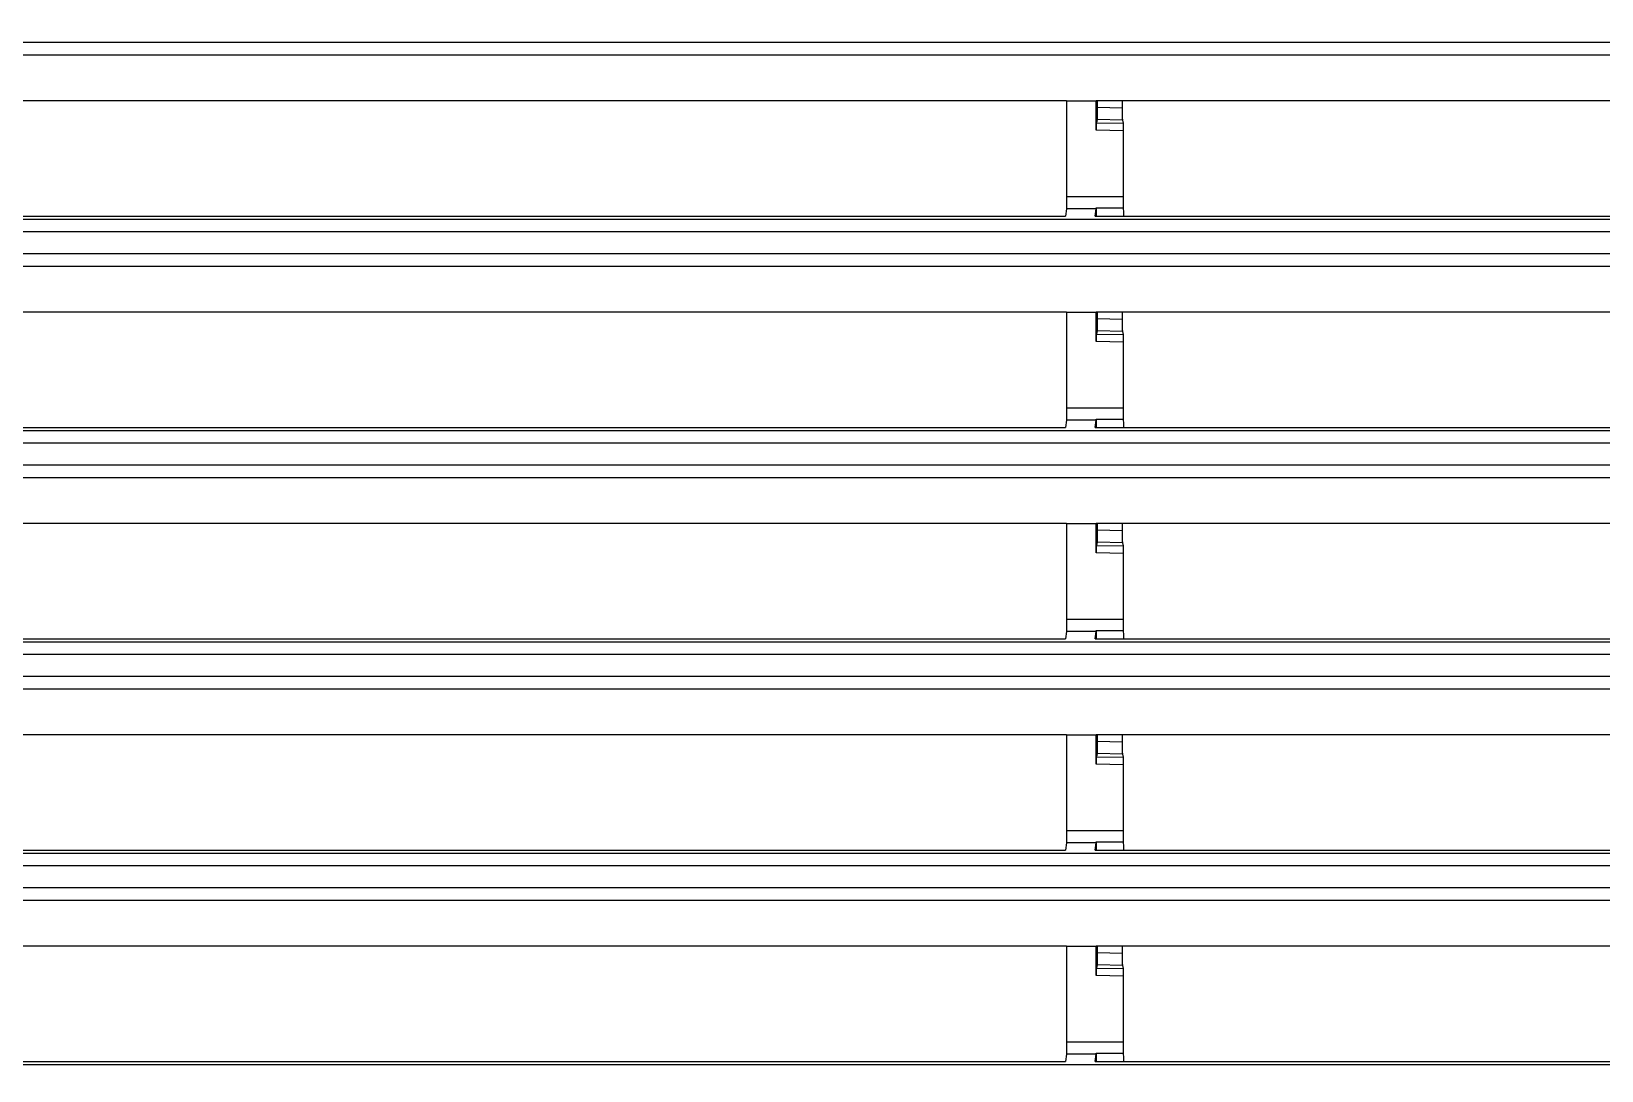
# Model space of a CAD drawing. Header units: millimetres. Extents: x -56261 to 196039, y 9480 to 100001.
# Drawn here: x 33919.32 to 33962.72, y 95766.5 to 95795.22 of the extents above; entities that cross this region are included whole.
import ezdxf

# ---------------------------------------------------------------- set-up
doc = ezdxf.new("R2010")
doc.units = ezdxf.units.MM
doc.set_wipeout_variables(frame=1)
doc.layers.add('SS-AIRCON', color=5, linetype='Continuous')
doc.layers.add('SS-TEXT', color=7, linetype='Continuous')

# ---------------------------------------------------------------- blocks, each defined once
blk = doc.blocks.new('I48T')
at = {"layer": 'SS-AIRCON', "color": 0, "linetype": 'Continuous'}
for p, q in [((578.5326, -43.93017), (-578.5326, -43.93017)), ((-380.701, -44.04772), (-464.1009, -44.04772)), ((-380.701, -44.04772), (-380.743, -44.34899)), ((-380.743, -44.34899), (-379.543, -44.34899)), ((-379.543, -44.34899), (-379.5009, -44.04772)), ((-296.101, -44.04772), (-379.5009, -44.04772)), ((-381.8515, -44.8476), (-381.8515, -47.5062)), ((-379.5485, -44.8476), (-381.8515, -44.8476)), ((-379.5485, -48.71102), (-379.5485, -44.8476)), ((-381.8515, -47.5062), (-380.7486, -47.52548)), ((-380.7486, -47.52548), (-380.7486, -48.71102)), ((-380.7521, -47.82505), (-381.848, -47.8059)), ((-381.848, -47.8059), (-381.8179, -47.9358)), ((-381.8179, -47.9358), (-380.782, -47.95296)), ((-380.782, -47.95296), (-380.7521, -47.82505)), ((-464.1485, -48.71102), (-380.7486, -48.71102)), ((-380.7878, -48.4521), (-381.8121, -48.43513)), ((-381.8121, -48.43513), (-381.8121, -48.71102)), ((-380.7878, -48.71102), (-380.7878, -48.4521)), ((-379.5485, -48.71102), (-380.7486, -48.71102)), ((-379.5485, -48.71102), (-296.1486, -48.71102)), ((580.0736, -50.57954), (-580.0737, -50.57954)), ((-599.9007, -51.06793), (599.9006, -51.06793)), ((599.9006, -51.98208), (-599.9007, -51.98208)), ((578.5326, -52.48017), (-578.5326, -52.48017)), ((-380.701, -52.59772), (-464.1009, -52.59772)), ((-380.701, -52.59772), (-380.743, -52.89899)), ((-379.543, -52.89899), (-379.5009, -52.59772)), ((-296.101, -52.59772), (-379.5009, -52.59772)), ((-380.743, -52.89899), (-379.543, -52.89899)), ((-379.5485, -53.3976), (-381.8515, -53.3976)), ((-381.8515, -53.3976), (-381.8515, -56.0562)), ((-379.5485, -57.26102), (-379.5485, -53.3976)), ((-381.8515, -56.0562), (-380.7486, -56.07548)), ((-380.7521, -56.37505), (-381.848, -56.3559)), ((-381.848, -56.3559), (-381.8179, -56.4858)), ((-381.8179, -56.4858), (-380.782, -56.50296)), ((-380.782, -56.50296), (-380.7521, -56.37505)), ((-380.7486, -56.07548), (-380.7486, -57.26102)), ((-381.8121, -56.98513), (-381.8121, -57.26102)), ((-380.7878, -57.0021), (-381.8121, -56.98513)), ((-380.7878, -57.26102), (-380.7878, -57.0021)), ((-464.1485, -57.26102), (-380.7486, -57.26102)), ((-379.5485, -57.26102), (-380.7486, -57.26102)), ((-379.5485, -57.26102), (-296.1486, -57.26102)), ((-599.9007, -59.61793), (599.9006, -59.61793)), ((580.0736, -59.12954), (-580.0737, -59.12954)), ((599.9006, -60.53208), (-599.9007, -60.53208)), ((578.5326, -61.03017), (-578.5326, -61.03017)), ((-380.701, -61.14772), (-464.1009, -61.14772)), ((-380.701, -61.14772), (-380.743, -61.44899)), ((-380.743, -61.44899), (-379.543, -61.44899)), ((-379.543, -61.44899), (-379.5009, -61.14772)), ((-296.101, -61.14772), (-379.5009, -61.14772)), ((-379.5485, -61.9476), (-381.8515, -61.9476)), ((-381.8515, -61.9476), (-381.8515, -64.6062)), ((-379.5485, -65.81102), (-379.5485, -61.9476)), ((-381.8515, -64.6062), (-380.7486, -64.62548)), ((-380.7486, -64.62548), (-380.7486, -65.81102)), ((-380.7521, -64.92505), (-381.848, -64.9059)), ((-381.848, -64.9059), (-381.8179, -65.0358)), ((-381.8179, -65.0358), (-380.782, -65.05296)), ((-380.782, -65.05296), (-380.7521, -64.92505)), ((-464.1485, -65.81102), (-380.7486, -65.81102)), ((-381.8121, -65.53513), (-381.8121, -65.81102)), ((-380.7878, -65.5521), (-381.8121, -65.53513)), ((-380.7878, -65.81102), (-380.7878, -65.5521)), ((-379.5485, -65.81102), (-380.7486, -65.81102)), ((-379.5485, -65.81102), (-296.1486, -65.81102)), ((580.0736, -67.67954), (-580.0737, -67.67954)), ((-599.9007, -68.16793), (599.9006, -68.16793)), ((599.9006, -69.08208), (-599.9007, -69.08208)), ((578.5326, -69.58017), (-578.5326, -69.58017)), ((-380.701, -69.69772), (-464.1009, -69.69772)), ((-380.701, -69.69772), (-380.743, -69.99899)), ((-379.543, -69.99899), (-379.5009, -69.69772)), ((-296.101, -69.69772), (-379.5009, -69.69772)), ((-381.8515, -70.4976), (-381.8515, -73.1562)), ((-379.5485, -70.4976), (-381.8515, -70.4976)), ((-380.743, -69.99899), (-379.543, -69.99899)), ((-379.5485, -74.36102), (-379.5485, -70.4976)), ((-381.8515, -73.1562), (-380.7486, -73.17548)), ((-380.7521, -73.47505), (-381.848, -73.4559)), ((-381.848, -73.4559), (-381.8179, -73.5858)), ((-381.8179, -73.5858), (-380.782, -73.60296)), ((-380.782, -73.60296), (-380.7521, -73.47505)), ((-380.7486, -73.17548), (-380.7486, -74.36102)), ((-381.8121, -74.08513), (-381.8121, -74.36102)), ((-380.7878, -74.1021), (-381.8121, -74.08513)), ((-380.7878, -74.36102), (-380.7878, -74.1021)), ((-464.1485, -74.36102), (-380.7486, -74.36102)), ((-379.5485, -74.36102), (-380.7486, -74.36102)), ((-379.5485, -74.36102), (-296.1486, -74.36102)), ((580.0736, -76.22954), (-580.0737, -76.22954)), ((-599.9007, -76.71793), (599.9006, -76.71793)), ((599.9006, -77.63208), (-599.9007, -77.63208)), ((578.5326, -78.13017), (-578.5326, -78.13017)), ((-380.701, -78.24772), (-464.1009, -78.24772)), ((-380.701, -78.24772), (-380.743, -78.54899)), ((-380.743, -78.54899), (-379.543, -78.54899)), ((-379.543, -78.54899), (-379.5009, -78.24772)), ((-296.101, -78.24772), (-379.5009, -78.24772)), ((-381.8515, -79.0476), (-381.8515, -81.7062)), ((-379.5485, -79.0476), (-381.8515, -79.0476)), ((-379.5485, -82.91102), (-379.5485, -79.0476)), ((-381.8515, -81.7062), (-380.7486, -81.72548)), ((-380.7486, -81.72548), (-380.7486, -82.91102)), ((-380.7521, -82.02505), (-381.848, -82.0059)), ((-381.848, -82.0059), (-381.8179, -82.1358)), ((-381.8179, -82.1358), (-380.782, -82.15296)), ((-380.782, -82.15296), (-380.7521, -82.02505)), ((-464.1485, -82.91102), (-380.7486, -82.91102)), ((-380.7878, -82.6521), (-381.8121, -82.63513)), ((-381.8121, -82.63513), (-381.8121, -82.91102)), ((-380.7878, -82.91102), (-380.7878, -82.6521)), ((-379.5485, -82.91102), (-380.7486, -82.91102)), ((-379.5485, -82.91102), (-296.1486, -82.91102)), ((580.0736, -84.77954), (-580.0737, -84.77954)), ((-599.9007, -85.26793), (599.9006, -85.26793))]:
    blk.add_line(p, q, dxfattribs=at)
for points in [[(-381.8557, -44.38822), (-381.8554, -44.39705, -0.00094922), (-381.8552, -44.40665, -0.00080266), (-381.8549, -44.41708, -0.00068153), (-381.8546, -44.42826, -0.00059363), (-381.8543, -44.4402, -0.00052035), (-381.8541, -44.45281, -0.00046182), (-381.8538, -44.4661, -0.00041245), (-381.8536, -44.48, -0.0003728), (-381.8534, -44.49449, -0.00033879), (-381.8532, -44.50949, -0.00031027), (-381.853, -44.52499, -0.00028574), (-381.8528, -44.5409, -0.00026458), (-381.8526, -44.5572, -0.00024666), (-381.8525, -44.57383, -0.00023089), (-381.8523, -44.59074, -0.0002169), (-381.8522, -44.60787, -0.00020357), (-381.8521, -44.62518, -0.00019445), (-381.8519, -44.64263, -0.00018733), (-381.8518, -44.66019, -0.00017525), (-381.8518, -44.67773, -0.00015878), (-381.8517, -44.69517, -0.00016521), (-381.8516, -44.71283, -0.00018358), (-381.8516, -44.73078, -0.00014103), (-381.8515, -44.7476, -0.00006074), (-381.8515, -44.76277, -0.0001794), (-381.8515, -44.78178, -0.00029217), (-381.8515, -44.81041, -0.0001478), (-381.8515, -44.8475, -0.00008157)], [(-379.5487, -44.8475), (-379.5487, -44.82727, -0.00014918), (-379.5487, -44.80666, -0.00013977), (-379.5487, -44.78565, -0.00013847), (-379.5487, -44.7643, -0.00014731), (-379.5486, -44.74267, -0.00015316), (-379.5486, -44.72083, -0.00015895), (-379.5485, -44.69883, -0.00016491), (-379.5484, -44.67675, -0.00017371), (-379.5483, -44.65467, -0.00018234), (-379.5482, -44.63268, -0.00019341), (-379.5481, -44.61087, -0.00020503), (-379.5479, -44.58932, -0.00021963), (-379.5478, -44.56815, -0.000236), (-379.5476, -44.54743, -0.00025639), (-379.5474, -44.5273, -0.00027884), (-379.5472, -44.50782, -0.00030501), (-379.547, -44.48913, -0.00034105), (-379.5467, -44.47128, -0.00038963), (-379.5465, -44.45439, -0.00043159), (-379.5462, -44.43854, -0.00046228), (-379.5459, -44.42385, -0.00058667), (-379.5456, -44.41025, -0.0008336), (-379.5453, -44.39784, -0.00080695), (-379.545, -44.38692, -0.00036161), (-379.5447, -44.37769, -0.00145594), (-379.5443, -44.36888, -0.00429226), (-379.5437, -44.35929, -0.00418911), (-379.543, -44.34912, -0.00340184)], [(-380.752, -47.82499), (-380.7518, -47.82395, 0.02622695), (-380.7516, -47.82223, 0.00932603), (-380.7515, -47.81979, 0.00478002), (-380.7513, -47.81665, 0.00307794), (-380.7511, -47.81274, 0.00208298), (-380.751, -47.80808, 0.00152069), (-380.7508, -47.80262, 0.00114711), (-380.7506, -47.7964, 0.00091478), (-380.7505, -47.78939, 0.00073876), (-380.7503, -47.78162, 0.00061808), (-380.7502, -47.77308, 0.00052122), (-380.75, -47.76382, 0.00045127), (-380.7499, -47.75383, 0.00039322), (-380.7498, -47.74319, 0.00034969), (-380.7496, -47.73191, 0.0003115), (-380.7495, -47.72005, 0.00028091), (-380.7494, -47.70766, 0.00025757), (-380.7493, -47.69478, 0.00024068), (-380.7492, -47.68146, 0.00021764), (-380.7491, -47.66784, 0.0001924), (-380.749, -47.65401, 0.00019604), (-380.749, -47.63973, 0.00021405), (-380.7489, -47.62495, 0.00016026), (-380.7489, -47.61095, 0.00006735), (-380.7488, -47.5982, 0.00020166), (-380.7488, -47.582, 0.00032272), (-380.7488, -47.55738, 0.00016055), (-380.7488, -47.52532, 0.00008736)], [(-381.8181, -47.9359), (-381.8178, -47.93793, -0.02515859), (-381.8175, -47.94133, -0.00880395), (-381.8172, -47.94617, -0.00440984), (-381.8169, -47.95239, -0.00276938), (-381.8165, -47.96008, -0.00185856), (-381.8162, -47.96917, -0.00134899), (-381.8159, -47.97969, -0.00101606), (-381.8157, -47.99156, -0.00080656), (-381.8154, -48.00478, -0.00065186), (-381.8151, -48.01925, -0.0005438), (-381.8148, -48.03496, -0.00045954), (-381.8146, -48.05176, -0.00039699), (-381.8143, -48.06962, -0.00034682), (-381.8141, -48.08841, -0.00030776), (-381.8138, -48.10806, -0.00027502), (-381.8136, -48.12844, -0.00024766), (-381.8134, -48.14944, -0.00022746), (-381.8132, -48.17098, -0.00021175), (-381.813, -48.19298, -0.00019242), (-381.8129, -48.21519, -0.00017048), (-381.8127, -48.23749, -0.00017259), (-381.8126, -48.26023, -0.0001863), (-381.8125, -48.28348, -0.0001419), (-381.8124, -48.30535, -0.0000636), (-381.8123, -48.32512, -0.0001742), (-381.8122, -48.34986, -0.00027709), (-381.8121, -48.38698, -0.00014071), (-381.812, -48.435, -0.00007822)], [(-381.8557, -52.93821), (-381.8554, -52.94704, -0.00094907), (-381.8552, -52.95665, -0.00080255), (-381.8549, -52.96707, -0.00068145), (-381.8546, -52.97826, -0.00059357), (-381.8543, -52.99019, -0.0005203), (-381.8541, -53.00281, -0.00046178), (-381.8538, -53.0161, -0.00041242), (-381.8536, -53.03, -0.00037278), (-381.8534, -53.04448, -0.00033877), (-381.8532, -53.05949, -0.00031026), (-381.853, -53.07498, -0.00028573), (-381.8528, -53.09089, -0.00026457), (-381.8526, -53.1072, -0.00024665), (-381.8525, -53.12382, -0.00023089), (-381.8523, -53.14073, -0.0002169), (-381.8522, -53.15787, -0.00020356), (-381.8521, -53.17517, -0.00019444), (-381.8519, -53.19263, -0.00018732), (-381.8518, -53.21019, -0.00017524), (-381.8518, -53.22773, -0.00015878), (-381.8517, -53.24516, -0.00016521), (-381.8516, -53.26282, -0.00018358), (-381.8516, -53.28077, -0.00014103), (-381.8515, -53.29759, -0.00006074), (-381.8515, -53.31276, -0.0001794), (-381.8515, -53.33178, -0.00029217), (-381.8515, -53.3604, -0.00014781), (-381.8515, -53.39749, -0.00008157)], [(-379.5487, -53.39749), (-379.5487, -53.37726, -0.00014918), (-379.5487, -53.35665, -0.00013978), (-379.5487, -53.33564, -0.00013847), (-379.5487, -53.31429, -0.00014732), (-379.5486, -53.29266, -0.00015316), (-379.5486, -53.27082, -0.00015895), (-379.5485, -53.24882, -0.00016491), (-379.5484, -53.22674, -0.00017371), (-379.5483, -53.20467, -0.00018234), (-379.5482, -53.18268, -0.00019341), (-379.5481, -53.16086, -0.00020503), (-379.5479, -53.13932, -0.00021963), (-379.5478, -53.11814, -0.000236), (-379.5476, -53.09743, -0.00025639), (-379.5474, -53.0773, -0.00027884), (-379.5472, -53.05782, -0.000305), (-379.547, -53.03912, -0.00034105), (-379.5467, -53.02127, -0.00038962), (-379.5465, -53.00439, -0.00043157), (-379.5462, -52.98853, -0.00046226), (-379.5459, -52.97384, -0.00058665), (-379.5456, -52.96025, -0.00083356), (-379.5453, -52.94784, -0.0008069), (-379.545, -52.93691, -0.00036158), (-379.5447, -52.92768, -0.00145582), (-379.5443, -52.91887, -0.00429176), (-379.5437, -52.90928, -0.00418839), (-379.543, -52.89911, -0.00340109)], [(-381.8181, -56.48589), (-381.8178, -56.48792, -0.02514612), (-381.8175, -56.49133, -0.00880142), (-381.8172, -56.49616, -0.00440897), (-381.8169, -56.50238, -0.00276897), (-381.8165, -56.51007, -0.00185834), (-381.8162, -56.51916, -0.00134886), (-381.8159, -56.52968, -0.00101598), (-381.8157, -56.54155, -0.00080651), (-381.8154, -56.55478, -0.00065183), (-381.8151, -56.56925, -0.00054377), (-381.8148, -56.58495, -0.00045952), (-381.8146, -56.60175, -0.00039698), (-381.8143, -56.61962, -0.00034681), (-381.8141, -56.63841, -0.00030775), (-381.8138, -56.65806, -0.00027502), (-381.8136, -56.67843, -0.00024766), (-381.8134, -56.69944, -0.00022746), (-381.8132, -56.72098, -0.00021175), (-381.813, -56.74297, -0.00019242), (-381.8129, -56.76519, -0.00017048), (-381.8127, -56.78749, -0.00017259), (-381.8126, -56.81023, -0.0001863), (-381.8125, -56.83348, -0.0001419), (-381.8124, -56.85534, -0.0000636), (-381.8123, -56.87511, -0.00017421), (-381.8122, -56.89985, -0.00027709), (-381.8121, -56.93697, -0.00014071), (-381.812, -56.98499, -0.00007822)], [(-380.752, -56.37498), (-380.7518, -56.37394, 0.02624937), (-380.7516, -56.37222, 0.00933075), (-380.7515, -56.36978, 0.00478171), (-380.7513, -56.36664, 0.00307876), (-380.7511, -56.36273, 0.00208341), (-380.751, -56.35807, 0.00152094), (-380.7508, -56.35262, 0.00114727), (-380.7506, -56.3464, 0.00091488), (-380.7505, -56.33938, 0.00073883), (-380.7503, -56.33161, 0.00061813), (-380.7502, -56.32307, 0.00052125), (-380.75, -56.31381, 0.0004513), (-380.7499, -56.30383, 0.00039324), (-380.7498, -56.29319, 0.0003497), (-380.7496, -56.2819, 0.00031152), (-380.7495, -56.27005, 0.00028092), (-380.7494, -56.25765, 0.00025757), (-380.7493, -56.24478, 0.00024069), (-380.7492, -56.23145, 0.00021764), (-380.7491, -56.21784, 0.0001924), (-380.749, -56.204, 0.00019604), (-380.749, -56.18972, 0.00021405), (-380.7489, -56.17494, 0.00016026), (-380.7489, -56.16094, 0.00006735), (-380.7488, -56.1482, 0.00020166), (-380.7488, -56.13199, 0.00032272), (-380.7488, -56.10737, 0.00016054), (-380.7488, -56.07532, 0.00008736)], [(-381.8557, -61.4882), (-381.8554, -61.49703, -0.00094893), (-381.8552, -61.50664, -0.00080244), (-381.8549, -61.51707, -0.00068137), (-381.8546, -61.52825, -0.00059351), (-381.8543, -61.54018, -0.00052025), (-381.8541, -61.5528, -0.00046175), (-381.8538, -61.56609, -0.0004124), (-381.8536, -61.57999, -0.00037275), (-381.8534, -61.59448, -0.00033875), (-381.8532, -61.60948, -0.00031024), (-381.853, -61.62497, -0.00028572), (-381.8528, -61.64089, -0.00026456), (-381.8526, -61.65719, -0.00024664), (-381.8525, -61.67382, -0.00023088), (-381.8523, -61.69073, -0.00021689), (-381.8522, -61.70786, -0.00020356), (-381.8521, -61.72517, -0.00019444), (-381.8519, -61.74262, -0.00018732), (-381.8518, -61.76018, -0.00017524), (-381.8518, -61.77772, -0.00015878), (-381.8517, -61.79516, -0.00016521), (-381.8516, -61.81281, -0.00018358), (-381.8516, -61.83077, -0.00014103), (-381.8515, -61.84759, -0.00006074), (-381.8515, -61.86275, -0.00017941), (-381.8515, -61.88177, -0.00029218), (-381.8515, -61.91039, -0.00014781), (-381.8515, -61.94748, -0.00008157)], [(-379.5487, -61.94748), (-379.5487, -61.92725, -0.00014918), (-379.5487, -61.90664, -0.00013978), (-379.5487, -61.88563, -0.00013847), (-379.5487, -61.86429, -0.00014732), (-379.5486, -61.84266, -0.00015316), (-379.5486, -61.82081, -0.00015895), (-379.5485, -61.79882, -0.00016491), (-379.5484, -61.77674, -0.00017371), (-379.5483, -61.75466, -0.00018234), (-379.5482, -61.73267, -0.00019341), (-379.5481, -61.71086, -0.00020503), (-379.5479, -61.68931, -0.00021963), (-379.5478, -61.66814, -0.000236), (-379.5476, -61.64742, -0.00025638), (-379.5474, -61.62729, -0.00027884), (-379.5472, -61.60781, -0.000305), (-379.547, -61.58912, -0.00034104), (-379.5467, -61.57127, -0.00038961), (-379.5465, -61.55438, -0.00043156), (-379.5462, -61.53853, -0.00046225), (-379.5459, -61.52384, -0.00058662), (-379.5456, -61.51024, -0.00083352), (-379.5453, -61.49783, -0.00080685), (-379.545, -61.48691, -0.00036155), (-379.5447, -61.47767, -0.00145571), (-379.5443, -61.46887, -0.00429127), (-379.5437, -61.45928, -0.00418766), (-379.543, -61.4491, -0.00340034)], [(-380.752, -64.92498), (-380.7518, -64.92394, 0.02627181), (-380.7516, -64.92221, 0.00933548), (-380.7515, -64.91978, 0.0047834), (-380.7513, -64.91663, 0.00307959), (-380.7511, -64.91272, 0.00208385), (-380.751, -64.90806, 0.0015212), (-380.7508, -64.90261, 0.00114743), (-380.7506, -64.89639, 0.00091499), (-380.7505, -64.88938, 0.00073891), (-380.7503, -64.88161, 0.00061819), (-380.7502, -64.87307, 0.00052129), (-380.75, -64.86381, 0.00045132), (-380.7499, -64.85382, 0.00039326), (-380.7498, -64.84318, 0.00034972), (-380.7496, -64.8319, 0.00031153), (-380.7495, -64.82004, 0.00028093), (-380.7494, -64.80765, 0.00025758), (-380.7493, -64.79477, 0.00024069), (-380.7492, -64.78145, 0.00021764), (-380.7491, -64.76783, 0.0001924), (-380.749, -64.754, 0.00019604), (-380.749, -64.73972, 0.00021405), (-380.7489, -64.72494, 0.00016026), (-380.7489, -64.71094, 0.00006735), (-380.7488, -64.69819, 0.00020166), (-380.7488, -64.68198, 0.00032271), (-380.7488, -64.65736, 0.00016054), (-380.7488, -64.62531, 0.00008736)], [(-381.8181, -65.03589), (-381.8178, -65.03791, -0.02513367), (-381.8175, -65.04132, -0.00879889), (-381.8172, -65.04615, -0.0044081), (-381.8169, -65.05238, -0.00276856), (-381.8165, -65.06007, -0.00185813), (-381.8162, -65.06915, -0.00134873), (-381.8159, -65.07968, -0.0010159), (-381.8157, -65.09155, -0.00080645), (-381.8154, -65.10477, -0.00065179), (-381.8151, -65.11924, -0.00054375), (-381.8148, -65.13494, -0.0004595), (-381.8146, -65.15175, -0.00039697), (-381.8143, -65.16961, -0.0003468), (-381.8141, -65.1884, -0.00030774), (-381.8138, -65.20805, -0.00027501), (-381.8136, -65.22842, -0.00024765), (-381.8134, -65.24943, -0.00022746), (-381.8132, -65.27097, -0.00021175), (-381.813, -65.29297, -0.00019242), (-381.8129, -65.31518, -0.00017047), (-381.8127, -65.33748, -0.00017259), (-381.8126, -65.36022, -0.0001863), (-381.8125, -65.38347, -0.0001419), (-381.8124, -65.40533, -0.0000636), (-381.8123, -65.42511, -0.00017421), (-381.8122, -65.44985, -0.00027709), (-381.8121, -65.48696, -0.00014071), (-381.812, -65.53498, -0.00007822)], [(-381.8557, -70.03819), (-381.8554, -70.04702, -0.00094879), (-381.8552, -70.05663, -0.00080234), (-381.8549, -70.06706, -0.00068129), (-381.8546, -70.07824, -0.00059345), (-381.8543, -70.09018, -0.0005202), (-381.8541, -70.10279, -0.00046171), (-381.8538, -70.11609, -0.00041237), (-381.8536, -70.12999, -0.00037273), (-381.8534, -70.14447, -0.00033873), (-381.8532, -70.15948, -0.00031023), (-381.853, -70.17497, -0.00028571), (-381.8528, -70.19089, -0.00026455), (-381.8526, -70.20719, -0.00024664), (-381.8525, -70.22381, -0.00023087), (-381.8523, -70.24072, -0.00021689), (-381.8522, -70.25786, -0.00020356), (-381.8521, -70.27516, -0.00019444), (-381.8519, -70.29262, -0.00018732), (-381.8518, -70.31018, -0.00017524), (-381.8518, -70.32772, -0.00015878), (-381.8517, -70.34515, -0.00016521), (-381.8516, -70.36281, -0.00018358), (-381.8516, -70.38076, -0.00014103), (-381.8515, -70.39758, -0.00006074), (-381.8515, -70.41275, -0.00017941), (-381.8515, -70.43176, -0.00029218), (-381.8515, -70.46038, -0.00014781), (-381.8515, -70.49747, -0.00008158)], [(-379.5487, -70.49747), (-379.5487, -70.47724, -0.00014919), (-379.5487, -70.45663, -0.00013978), (-379.5487, -70.43562, -0.00013848), (-379.5487, -70.41428, -0.00014732), (-379.5486, -70.39265, -0.00015316), (-379.5486, -70.37081, -0.00015895), (-379.5485, -70.34881, -0.00016491), (-379.5484, -70.32673, -0.00017371), (-379.5483, -70.30466, -0.00018234), (-379.5482, -70.28266, -0.00019341), (-379.5481, -70.26085, -0.00020503), (-379.5479, -70.2393, -0.00021963), (-379.5478, -70.21813, -0.000236), (-379.5476, -70.19742, -0.00025638), (-379.5474, -70.17729, -0.00027883), (-379.5472, -70.15781, -0.00030499), (-379.547, -70.13911, -0.00034103), (-379.5467, -70.12126, -0.0003896), (-379.5465, -70.10438, -0.00043155), (-379.5462, -70.08852, -0.00046223), (-379.5459, -70.07383, -0.00058659), (-379.5456, -70.06024, -0.00083347), (-379.5453, -70.04782, -0.0008068), (-379.545, -70.0369, -0.00036153), (-379.5447, -70.02767, -0.00145559), (-379.5443, -70.01886, -0.00429077), (-379.5437, -70.00927, -0.00418693), (-379.543, -69.99909, -0.00339959)], [(-381.8181, -73.58588), (-381.8178, -73.58791, -0.02512122), (-381.8175, -73.59131, -0.00879636), (-381.8172, -73.59614, -0.00440723), (-381.8169, -73.60237, -0.00276814), (-381.8165, -73.61006, -0.00185791), (-381.8162, -73.61915, -0.0013486), (-381.8159, -73.62967, -0.00101582), (-381.8157, -73.64154, -0.0008064), (-381.8154, -73.65477, -0.00065176), (-381.8151, -73.66924, -0.00054372), (-381.8148, -73.68494, -0.00045948), (-381.8146, -73.70174, -0.00039695), (-381.8143, -73.71961, -0.0003468), (-381.8141, -73.7384, -0.00030773), (-381.8138, -73.75805, -0.000275), (-381.8136, -73.77842, -0.00024765), (-381.8134, -73.79943, -0.00022745), (-381.8132, -73.82097, -0.00021175), (-381.813, -73.84296, -0.00019242), (-381.8129, -73.86518, -0.00017047), (-381.8127, -73.88748, -0.00017259), (-381.8126, -73.91022, -0.0001863), (-381.8125, -73.93346, -0.0001419), (-381.8124, -73.95533, -0.0000636), (-381.8123, -73.9751, -0.00017421), (-381.8122, -73.99984, -0.00027709), (-381.8121, -74.03695, -0.00014071), (-381.812, -74.08497, -0.00007822)], [(-380.752, -73.47497), (-380.7518, -73.47393, 0.02627975), (-380.7516, -73.47221, 0.0093418), (-380.7515, -73.46977, 0.0047874), (-380.7513, -73.46663, 0.00308243), (-380.7511, -73.46273, 0.00208589), (-380.751, -73.45807, 0.00152276), (-380.7508, -73.45262, 0.00114864), (-380.7506, -73.44641, 0.00091597), (-380.7505, -73.43941, 0.00073971), (-380.7503, -73.43165, 0.00061887), (-380.7502, -73.42312, 0.00052187), (-380.75, -73.41387, 0.00045183), (-380.7499, -73.4039, 0.00039371), (-380.7498, -73.39327, 0.00035012), (-380.7496, -73.38199, 0.00031189), (-380.7495, -73.37015, 0.00028126), (-380.7494, -73.35777, 0.00025788), (-380.7493, -73.34491, 0.00024097), (-380.7492, -73.33161, 0.0002179), (-380.7491, -73.31801, 0.00019263), (-380.749, -73.30419, 0.00019627), (-380.749, -73.28993, 0.0002143), (-380.7489, -73.27516, 0.00016045), (-380.7489, -73.26118, 0.00006743), (-380.7488, -73.24845, 0.0002019), (-380.7488, -73.23226, 0.0003231), (-380.7488, -73.20767, 0.00016073), (-380.7488, -73.17565, 0.00008746)], [(-381.8557, -78.58818), (-381.8554, -78.59701, -0.00094865), (-381.8552, -78.60662, -0.00080223), (-381.8549, -78.61705, -0.00068121), (-381.8546, -78.62824, -0.00059339), (-381.8543, -78.64017, -0.00052016), (-381.8541, -78.65279, -0.00046167), (-381.8538, -78.66608, -0.00041234), (-381.8536, -78.67998, -0.00037271), (-381.8534, -78.69447, -0.00033872), (-381.8532, -78.70947, -0.00031021), (-381.853, -78.72496, -0.00028569), (-381.8528, -78.74088, -0.00026454), (-381.8526, -78.75718, -0.00024663), (-381.8525, -78.77381, -0.00023087), (-381.8523, -78.79072, -0.00021688), (-381.8522, -78.80785, -0.00020355), (-381.8521, -78.82516, -0.00019443), (-381.8519, -78.84261, -0.00018732), (-381.8518, -78.86017, -0.00017524), (-381.8518, -78.87771, -0.00015878), (-381.8517, -78.89515, -0.00016521), (-381.8516, -78.9128, -0.00018359), (-381.8516, -78.93075, -0.00014103), (-381.8515, -78.94757, -0.00006074), (-381.8515, -78.96274, -0.00017941), (-381.8515, -78.98175, -0.00029219), (-381.8515, -79.01037, -0.00014782), (-381.8515, -79.04746, -0.00008158)], [(-379.5487, -79.04746), (-379.5487, -79.02723, -0.00014919), (-379.5487, -79.00663, -0.00013978), (-379.5487, -78.98562, -0.00013848), (-379.5487, -78.96427, -0.00014732), (-379.5486, -78.94264, -0.00015317), (-379.5486, -78.9208, -0.00015896), (-379.5485, -78.8988, -0.00016491), (-379.5484, -78.87673, -0.00017371), (-379.5483, -78.85465, -0.00018234), (-379.5482, -78.83266, -0.00019341), (-379.5481, -78.81085, -0.00020503), (-379.5479, -78.7893, -0.00021963), (-379.5478, -78.76813, -0.000236), (-379.5476, -78.74741, -0.00025638), (-379.5474, -78.72728, -0.00027883), (-379.5472, -78.7078, -0.00030499), (-379.547, -78.68911, -0.00034103), (-379.5467, -78.67126, -0.00038959), (-379.5465, -78.65437, -0.00043154), (-379.5462, -78.63852, -0.00046221), (-379.5459, -78.62382, -0.00058657), (-379.5456, -78.61023, -0.00083343), (-379.5453, -78.59782, -0.00080675), (-379.545, -78.58689, -0.0003615), (-379.5447, -78.57766, -0.00145548), (-379.5443, -78.56885, -0.00429028), (-379.5437, -78.55926, -0.00418621), (-379.543, -78.54908, -0.00339884)], [(-380.752, -82.02496), (-380.7518, -82.02392, 0.02630225), (-380.7516, -82.0222, 0.00934653), (-380.7515, -82.01977, 0.00478909), (-380.7513, -82.01663, 0.00308326), (-380.7511, -82.01272, 0.00208633), (-380.751, -82.00807, 0.00152301), (-380.7508, -82.00262, 0.0011488), (-380.7506, -81.99641, 0.00091608), (-380.7505, -81.9894, 0.00073979), (-380.7503, -81.98164, 0.00061892), (-380.7502, -81.97311, 0.00052191), (-380.75, -81.96386, 0.00045186), (-380.7499, -81.95389, 0.00039373), (-380.7498, -81.94326, 0.00035013), (-380.7496, -81.93199, 0.0003119), (-380.7495, -81.92015, 0.00028126), (-380.7494, -81.90777, 0.00025788), (-380.7493, -81.89491, 0.00024098), (-380.7492, -81.8816, 0.0002179), (-380.7491, -81.868, 0.00019263), (-380.749, -81.85418, 0.00019627), (-380.749, -81.83992, 0.0002143), (-380.7489, -81.82516, 0.00016045), (-380.7489, -81.81117, 0.00006743), (-380.7488, -81.79844, 0.00020189), (-380.7488, -81.78225, 0.00032309), (-380.7488, -81.75766, 0.00016073), (-380.7488, -81.72564, 0.00008746)], [(-381.8181, -82.13587), (-381.8178, -82.1379, -0.02510879), (-381.8175, -82.1413, -0.00879384), (-381.8172, -82.14614, -0.00440635), (-381.8169, -82.15236, -0.00276773), (-381.8165, -82.16005, -0.00185769), (-381.8162, -82.16914, -0.00134847), (-381.8159, -82.17966, -0.00101574), (-381.8157, -82.19153, -0.00080635), (-381.8154, -82.20476, -0.00065172), (-381.8151, -82.21923, -0.0005437), (-381.8148, -82.23493, -0.00045946), (-381.8146, -82.25174, -0.00039694), (-381.8143, -82.2696, -0.00034679), (-381.8141, -82.28839, -0.00030773), (-381.8138, -82.30804, -0.000275), (-381.8136, -82.32841, -0.00024765), (-381.8134, -82.34942, -0.00022745), (-381.8132, -82.37096, -0.00021175), (-381.813, -82.39296, -0.00019242), (-381.8129, -82.41517, -0.00017047), (-381.8127, -82.43747, -0.00017259), (-381.8126, -82.46021, -0.0001863), (-381.8125, -82.48346, -0.00014191), (-381.8124, -82.50532, -0.0000636), (-381.8123, -82.52509, -0.00017421), (-381.8122, -82.54983, -0.0002771), (-381.8121, -82.58694, -0.00014072), (-381.812, -82.63496, -0.00007822)]]:
    blk.add_lwpolyline(points, format="xyb", dxfattribs=at)
for points in [[(-381.8573, -44.04772), (-381.8576, -44.18199), (-381.8569, -44.33524), (-381.8557, -44.38822)], [(-380.7449, -44.38146), (-381.1151, -44.38378), (-381.4855, -44.38597), (-381.8557, -44.38822)], [(-380.7431, -44.34912), (-380.7436, -44.35324), (-380.7442, -44.36426), (-380.7449, -44.38146)], [(-381.8515, -47.50613), (-381.8515, -47.66376), (-381.85, -47.79762), (-381.8479, -47.8058)], [(-380.7879, -48.45206), (-380.7878, -48.17855), (-380.7853, -47.967), (-380.7822, -47.95297)], [(-381.8573, -52.59772), (-381.8576, -52.73199), (-381.8569, -52.88524), (-381.8557, -52.93821)], [(-380.7449, -52.93181), (-381.1151, -52.93378), (-381.4855, -52.93597), (-381.8557, -52.93821)], [(-380.7431, -52.89911), (-380.7436, -52.90324), (-380.7442, -52.91426), (-380.7449, -52.93181)], [(-381.8515, -56.05612), (-381.8515, -56.21376), (-381.85, -56.34762), (-381.8479, -56.35579)], [(-380.7879, -57.00205), (-380.7878, -56.72855), (-380.7853, -56.517), (-380.7822, -56.50296)], [(-381.8573, -61.14772), (-381.8576, -61.28199), (-381.8569, -61.43524), (-381.8557, -61.4882)], [(-380.7449, -61.4818), (-381.1151, -61.48378), (-381.4855, -61.48597), (-381.8557, -61.4882)], [(-380.7431, -61.4491), (-380.7436, -61.45324), (-380.7442, -61.46426), (-380.7449, -61.4818)], [(-381.8515, -64.60611), (-381.8515, -64.76376), (-381.85, -64.89762), (-381.8479, -64.90578)], [(-380.7879, -65.55204), (-380.7878, -65.27855), (-380.7853, -65.067), (-380.7822, -65.05295)], [(-381.8573, -69.69772), (-381.8576, -69.83199), (-381.8569, -69.98524), (-381.8557, -70.03819)], [(-380.7449, -70.03179), (-381.1151, -70.03378), (-381.4855, -70.03597), (-381.8557, -70.03819)], [(-380.7431, -69.99909), (-380.7436, -70.00324), (-380.7442, -70.01426), (-380.7449, -70.03179)], [(-381.8515, -73.1561), (-381.8515, -73.31376), (-381.85, -73.44762), (-381.8479, -73.45577)], [(-380.7879, -74.10203), (-380.7878, -73.82855), (-380.7853, -73.617), (-380.7822, -73.60294)], [(-381.8573, -78.24772), (-381.8576, -78.38199), (-381.8569, -78.53524), (-381.8557, -78.58818)], [(-380.7449, -78.58178), (-381.1151, -78.58378), (-381.4855, -78.58597), (-381.8557, -78.58818)], [(-380.7431, -78.54908), (-380.7436, -78.55324), (-380.7442, -78.56426), (-380.7449, -78.58178)], [(-381.8515, -81.70609), (-381.8515, -81.86376), (-381.85, -81.99762), (-381.8479, -82.00576)], [(-380.7879, -82.65202), (-380.7878, -82.37855), (-380.7853, -82.167), (-380.7822, -82.15293)]]:
    blk.add_open_spline(points, degree=3, dxfattribs=at)
for points in [[(-380.7449, -44.38146), (-380.7437, -44.348), (-380.7425, -44.24128), (-380.7424, -44.09976), (-380.7425, -44.04772)], [(-380.7449, -52.93181), (-380.7437, -52.898), (-380.7425, -52.79128), (-380.7424, -52.64976), (-380.7425, -52.59772)], [(-380.7449, -61.4818), (-380.7437, -61.448), (-380.7425, -61.34128), (-380.7424, -61.19976), (-380.7425, -61.14772)], [(-380.7449, -70.03179), (-380.7437, -69.998), (-380.7425, -69.89128), (-380.7424, -69.74976), (-380.7425, -69.69772)], [(-380.7449, -78.58178), (-380.7437, -78.548), (-380.7425, -78.44128), (-380.7424, -78.29976), (-380.7425, -78.24772)]]:
    blk.add_open_spline(points, degree=3, knots=[0, 0, 0, 0, 0.0002540524, 0.0004116041, 0.0004116041, 0.0004116041, 0.0004116041], dxfattribs=at)
blk = doc.blocks.new('A$C43DE16F2')
blk.add_wipeout([(0, 14550), (0, 0), (29100, 0), (29100, 14550)]).dxf.layer = 'SS-TEXT'
at = {"layer": 'SS-TEXT', "linetype": 'Continuous', "xscale": 1.577261091527505, "yscale": 1.577261091527505, "zscale": 1.577261091527505, "rotation": 180}
blk.add_blockref('I48T', (11081.92, 7128.46), dxfattribs=at)

msp = doc.modelspace()

# ---------------------------------------------------------------- block references
at = {"layer": 'SS-TEXT', "xscale": 0.4331186193392458, "yscale": 0.4331186193392458, "zscale": 0.4331186193392458}
msp.add_blockref('A$C43DE16F2', (28888.861, 92649.191), dxfattribs=at)

doc.saveas('drawing.dxf')
